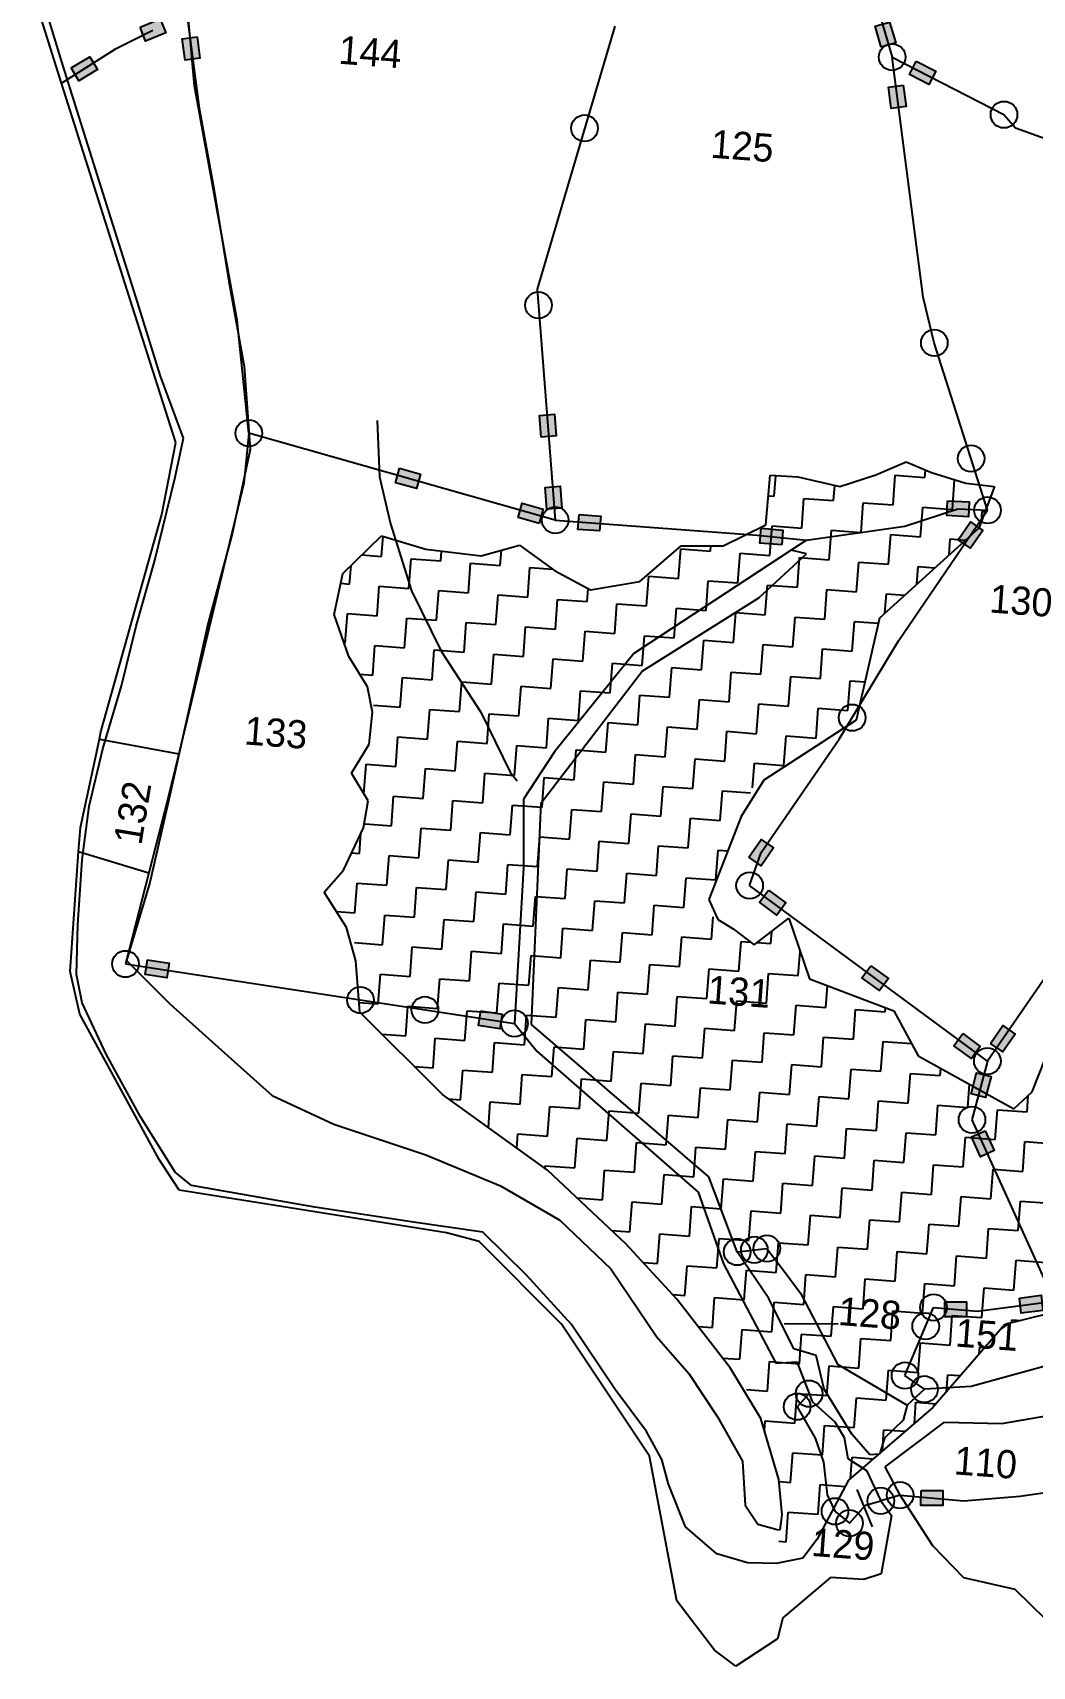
# Model space of a CAD drawing. Header units: metres. Extents: x 317417 to 320594, y 1863773 to 1867597.
# Drawn here: x 317417 to 318054, y 1866009 to 1867051 of the extents above; entities that cross this region are included whole.
import ezdxf

# ---------------------------------------------------------------- set-up
doc = ezdxf.new("R2010")
doc.units = ezdxf.units.M
doc.header["$MEASUREMENT"] = 0
for name, color, linetype in [('LINE_WATER', 4, 'Continuous'), ('POLY_HATCH', 12, 'Continuous'), ('POLY_PARCEL', 6, 'Continuous'), ('POLY_WATER', 4, 'Continuous'), ('TEXT_PARCEL', 7, 'Continuous'), ('V_BOUND_LINE', 7, 'Continuous')]:
    doc.layers.add(name, color=color, linetype=linetype)
doc.styles.get("Standard").update_dxf_attribs({"font": 'arial.ttf'})
doc.styles.add('TEXT_MAP', font='')
doc.styles.get('TEXT_MAP').set_extended_font_data('Kruti Dev 050')
doc.dimstyles.get("Standard").update_dxf_attribs({"dimtxt": 0.18, "dimasz": 0.18, "dimexe": 0.18, "dimexo": 0.0625, "dimgap": 0.09, "dimtad": 0, "dimtih": 1, "dimtoh": 1, "dimdec": 4, "dimzin": 0, "dimdsep": 46, "dimtxsty": 'Standard', "dimcen": 0.09, "dimadec": 0, "dimazin": 0, "dimtfac": 1, "dimtdec": 4, "dimtofl": 0, "dimtmove": 0, "dimatfit": 3, "dimfxl": 1, "dimtolj": 1, "dimtzin": 0, "dimarcsym": 0})

msp = doc.modelspace()

# ---------------------------------------------------------------- hatches: boundary and pattern name
for points in [[(317501.8, 1867050.7), (317498.2, 1867059.6), (317485.3, 1867054.3), (317488.9, 1867045.5)], [(317963, 1867057.6), (317953.8, 1867054.9), (317957.7, 1867041.6), (317966.9, 1867044.3)], [(317514, 1867033.3), (317523.5, 1867034.5), (317521.7, 1867048.3), (317512.2, 1867047)], [(317458.2, 1867027.3), (317453.3, 1867035.5), (317441.4, 1867028.4), (317446.3, 1867020.2)], [(317988, 1867017.9), (317992.4, 1867026.4), (317980, 1867032.7), (317975.6, 1867024.2)], [(317964, 1867002.5), (317973.5, 1867003.7), (317971.7, 1867017.4), (317962.2, 1867016.2)], [(317749.4, 1866807.6), (317739.9, 1866806.9), (317740.9, 1866793.1), (317750.5, 1866793.8)], [(317661.4, 1866760.2), (317664, 1866769.4), (317650.7, 1866773.2), (317648.1, 1866764)], [(317753, 1866761.7), (317743.5, 1866760.9), (317744.5, 1866747.1), (317754.1, 1866747.8)], [(317728.9, 1866751), (317726.3, 1866741.8), (317739.6, 1866738), (317742.2, 1866747.2)], [(318013.2, 1866742.3), (318013.7, 1866751.8), (317999.9, 1866752.5), (317999.4, 1866743)], [(317778.2, 1866733.2), (317778.9, 1866742.7), (317765.1, 1866743.8), (317764.4, 1866734.2)], [(317881.2, 1866734.9), (317880.4, 1866725.4), (317894.3, 1866724.3), (317895, 1866733.8)], [(318022.5, 1866733.6), (318014.5, 1866739), (318006.7, 1866727.6), (318014.6, 1866722.2)], [(317889, 1866531.2), (317881.1, 1866536.6), (317873.2, 1866525.2), (317881.1, 1866519.8)], [(317891.2, 1866488.4), (317896.9, 1866496.1), (317885.8, 1866504.3), (317880.1, 1866496.6)], [(317502.3, 1866448.3), (317503.8, 1866457.8), (317490.1, 1866459.9), (317488.6, 1866450.4)], [(317956.5, 1866440.2), (317962.2, 1866447.9), (317951, 1866456.1), (317945.3, 1866448.4)], [(317714.7, 1866415.8), (317716.2, 1866425.2), (317702.4, 1866427.3), (317701, 1866417.9)], [(318015.1, 1866396.9), (318020.8, 1866404.6), (318009.6, 1866412.8), (318003.9, 1866405.1)], [(318043, 1866412.5), (318035.1, 1866417.9), (318027.2, 1866406.5), (318035.1, 1866401.1)], [(318027.7, 1866385.4), (318018.4, 1866387.9), (318014.9, 1866374.4), (318024.2, 1866372)], [(318020.9, 1866334.3), (318029.7, 1866338.3), (318024, 1866350.9), (318015.2, 1866347)], [(318060.7, 1866236.4), (318059.5, 1866246), (318045.7, 1866244.2), (318046.9, 1866234.7)], [(318012.1, 1866232.3), (318012.1, 1866241.9), (317998.2, 1866241.9), (317998.2, 1866232.3)], [(317996.9, 1866111.9), (317997, 1866121.5), (317983.1, 1866121.6), (317983, 1866112)]]:
    msp.add_hatch(color=256).paths.add_polyline_path(points)

# ---------------------------------------------------------------- linework, layer by layer
for points in [[(317485.3, 1867054.3), (317498.2, 1867059.6), (317501.8, 1867050.7), (317488.9, 1867045.5)], [(317957.7, 1867041.6), (317953.8, 1867054.9), (317963, 1867057.6), (317966.9, 1867044.3)], [(317521.7, 1867048.3), (317523.5, 1867034.5), (317514, 1867033.3), (317512.2, 1867047)], [(317441.4, 1867028.4), (317453.3, 1867035.5), (317458.2, 1867027.3), (317446.3, 1867020.2)], [(317980, 1867032.7), (317992.4, 1867026.4), (317988, 1867017.9), (317975.6, 1867024.2)], [(317971.7, 1867017.4), (317973.5, 1867003.7), (317964, 1867002.5), (317962.2, 1867016.2)], [(317740.9, 1866793.1), (317739.9, 1866806.9), (317749.4, 1866807.6), (317750.5, 1866793.8)], [(317650.7, 1866773.2), (317664, 1866769.4), (317661.4, 1866760.2), (317648.1, 1866764)], [(317744.5, 1866747.1), (317743.5, 1866760.9), (317753, 1866761.7), (317754.1, 1866747.8)], [(317739.6, 1866738), (317726.3, 1866741.8), (317728.9, 1866751), (317742.2, 1866747.2)], [(317999.9, 1866752.5), (318013.7, 1866751.8), (318013.2, 1866742.3), (317999.4, 1866743)], [(317765.1, 1866743.8), (317778.9, 1866742.7), (317778.2, 1866733.2), (317764.4, 1866734.2)], [(317894.3, 1866724.3), (317880.4, 1866725.4), (317881.2, 1866734.9), (317895, 1866733.8)], [(318006.7, 1866727.6), (318014.5, 1866739), (318022.5, 1866733.6), (318014.6, 1866722.2)], [(317873.2, 1866525.2), (317881.1, 1866536.6), (317889, 1866531.2), (317881.1, 1866519.8)], [(317885.8, 1866504.3), (317896.9, 1866496.1), (317891.2, 1866488.4), (317880.1, 1866496.6)], [(317490.1, 1866459.9), (317503.8, 1866457.8), (317502.3, 1866448.3), (317488.6, 1866450.4)], [(317951, 1866456.1), (317962.2, 1866447.9), (317956.5, 1866440.2), (317945.3, 1866448.4)], [(317702.4, 1866427.3), (317716.2, 1866425.2), (317714.7, 1866415.8), (317701, 1866417.9)], [(318009.6, 1866412.8), (318020.8, 1866404.6), (318015.1, 1866396.9), (318003.9, 1866405.1)], [(318027.2, 1866406.5), (318035.1, 1866417.9), (318043, 1866412.5), (318035.1, 1866401.1)], [(318014.9, 1866374.4), (318018.4, 1866387.9), (318027.7, 1866385.4), (318024.2, 1866372)], [(318024, 1866350.9), (318029.7, 1866338.3), (318020.9, 1866334.3), (318015.2, 1866347)], [(318045.7, 1866244.2), (318059.5, 1866246), (318060.7, 1866236.4), (318046.9, 1866234.7)], [(317998.2, 1866241.9), (318012.1, 1866241.9), (318012.1, 1866232.3), (317998.2, 1866232.3)], [(317983.1, 1866121.6), (317997, 1866121.5), (317996.9, 1866111.9), (317983, 1866112)]]:
    msp.add_lwpolyline(points, close=True)
for centre in [(317964.6, 1867035.3), (318035.9, 1866998.6), (317768.6, 1866989.9), (317739.2, 1866877.1), (317991.5, 1866853.1), (317554.7, 1866795.5), (318014.9, 1866779.4), (317749.9, 1866740.1), (318025.4, 1866746.4), (317939.2, 1866614.2), (317873.8, 1866507.2), (317476, 1866457.2), (317625.8, 1866434.2), (317666.9, 1866427.9), (317723.9, 1866419.2), (318025.3, 1866395.3), (318015.5, 1866357.9), (317865.9, 1866273.6), (317876.8, 1866274.9), (317884.8, 1866275.8), (317991, 1866238.3), (317986, 1866226.3), (317972.8, 1866194.8), (317985.2, 1866186.1), (317904.1, 1866175), (317911.7, 1866183.3), (317957.4, 1866115), (317969.7, 1866118.6), (317928.2, 1866108.3), (317937.4, 1866100.7)]:
    msp.add_circle(centre, 8.48)
at = {"layer": 'LINE_WATER'}
for p, q in [((317636.4, 1866803.6), (317637.9, 1866767.8)), ((317637.9, 1866767.8), (317645, 1866737.8)), ((317645, 1866737.8), (317658.4, 1866695.1)), ((317658.4, 1866695.1), (317677.2, 1866656.6)), ((317677.2, 1866656.6), (317702.5, 1866617.8)), ((317702.5, 1866617.8), (317721.2, 1866579.5)), ((317721.2, 1866579.5), (317725.6, 1866574))]:
    msp.add_line(p, q, dxfattribs=at)
at = {"layer": 'POLY_HATCH'}
for p, q in [((317435.2, 1867032.8), (317422.5, 1867074.7)), ((317514.9, 1867064.4), (317522.9, 1867002.8)), ((317451, 1866982.7), (317435.2, 1867032.8)), ((317522.9, 1867002.8), (317532.6, 1866950.2)), ((317466.8, 1866932.9), (317451, 1866982.7)), ((317532.6, 1866950.2), (317542, 1866892.2)), ((317482.6, 1866882.4), (317466.8, 1866932.9)), ((317542, 1866892.2), (317551.6, 1866838.1)), ((317498.3, 1866831.9), (317482.6, 1866882.4)), ((317513.1, 1866792.4), (317498.3, 1866831.9)), ((317551.6, 1866838.1), (317555.5, 1866785.2)), ((317507.8, 1866767.5), (317513.1, 1866792.4)), ((317555.5, 1866785.2), (317544.1, 1866731.3)), ((317954.2, 1866769.1), (317973.6, 1866777.3)), ((317973.6, 1866777.3), (317989.7, 1866770.5)), ((317494.5, 1866713.7), (317507.8, 1866767.5)), ((317884.1, 1866737.2), (317886.9, 1866768.8)), ((317886.9, 1866768.8), (317904.5, 1866767.7)), ((317904.5, 1866767.7), (317931.2, 1866761.5)), ((317931.2, 1866761.5), (317954.2, 1866769.1)), ((317989.7, 1866770.5), (318011.6, 1866763.6)), ((318011.6, 1866763.6), (318029.8, 1866761.5)), ((318029.8, 1866761.5), (318019.8, 1866735.1)), ((317857, 1866723.7), (317884.1, 1866737.2)), ((318019.8, 1866735.1), (317956.5, 1866677.6)), ((317544.1, 1866731.3), (317528.8, 1866674.7)), ((317614.6, 1866706.2), (317639.1, 1866730.1)), ((317639.1, 1866730.1), (317667.5, 1866721.6)), ((317702.7, 1866717.3), (317727.1, 1866724.1)), ((317727.1, 1866724.1), (317749.4, 1866708.1)), ((317482.8, 1866672.5), (317494.5, 1866713.7)), ((317667.5, 1866721.6), (317702.7, 1866717.3)), ((317803.9, 1866701.1), (317830.2, 1866723.7)), ((317830.2, 1866723.7), (317857, 1866723.7)), ((317609.1, 1866679.9), (317614.6, 1866706.2)), ((317749.4, 1866708.1), (317772.3, 1866695.6)), ((317772.3, 1866695.6), (317803.9, 1866701.1)), ((317473.6, 1866634.4), (317482.8, 1866672.5)), ((317528.8, 1866674.7), (317516.4, 1866619.1)), ((317618.3, 1866653.2), (317609.1, 1866679.9)), ((317956.5, 1866677.6), (317941.7, 1866612.7)), ((317630.2, 1866633.9), (317618.3, 1866653.2)), ((317461.7, 1866594.4), (317473.6, 1866634.4)), ((317633.5, 1866617.8), (317630.2, 1866633.9)), ((317516.4, 1866619.1), (317504.2, 1866564.8)), ((317631.4, 1866597.4), (317633.5, 1866617.8)), ((317941.7, 1866612.7), (317882.8, 1866574.4)), ((317453, 1866557.7), (317461.7, 1866594.4)), ((317620, 1866578.8), (317631.4, 1866597.4)), ((317630.6, 1866561.1), (317620, 1866578.8)), ((317882.8, 1866574.4), (317868.5, 1866551.2)), ((317448.4, 1866523.6), (317453, 1866557.7)), ((317504.2, 1866564.8), (317491.5, 1866509.1)), ((317627.7, 1866544), (317630.6, 1866561.1)), ((317868.5, 1866551.2), (317847.9, 1866498.4)), ((317614.9, 1866517.1), (317627.7, 1866544)), ((317445.6, 1866482.2), (317448.4, 1866523.6)), ((317602.7, 1866502.9), (317614.9, 1866517.1)), ((317491.5, 1866509.1), (317476.7, 1866459.5)), ((317616.9, 1866480.5), (317602.7, 1866502.9)), ((317847.9, 1866498.4), (317853.6, 1866485.5)), ((317853.6, 1866485.5), (317863.2, 1866479.7)), ((317876.7, 1866469.5), (317898.8, 1866486.3)), ((317898.8, 1866486.3), (317911.9, 1866447.7)), ((317444.8, 1866450.4), (317445.6, 1866482.2)), ((317622.8, 1866459.2), (317616.9, 1866480.5)), ((317863.2, 1866479.7), (317876.7, 1866469.5)), ((317476.7, 1866459.5), (317504.3, 1866431.7)), ((317625.3, 1866426.4), (317622.8, 1866459.2)), ((317448.4, 1866432.4), (317444.8, 1866450.4)), ((317911.9, 1866447.7), (317965.6, 1866427.4)), ((317463.7, 1866399.8), (317448.4, 1866432.4)), ((317504.3, 1866431.7), (317537.3, 1866402.2)), ((317678.1, 1866373.9), (317625.3, 1866426.4)), ((317965.6, 1866427.4), (317981.1, 1866398.6)), ((317537.3, 1866402.2), (317569.6, 1866373.4)), ((317485.7, 1866359.8), (317463.7, 1866399.8)), ((317981.1, 1866398.6), (318042.1, 1866364.8)), ((318053.8, 1866375.7), (318062, 1866396)), ((317569.6, 1866373.4), (317608.9, 1866355)), ((317745, 1866325.8), (317678.1, 1866373.9)), ((318042.1, 1866364.8), (318053.8, 1866375.7)), ((317507.7, 1866324.5), (317485.7, 1866359.8)), ((317608.9, 1866355), (317667.4, 1866335.5)), ((317667.4, 1866335.5), (317715, 1866315.8)), ((317518.1, 1866315.9), (317507.7, 1866324.5)), ((317795, 1866278.9), (317745, 1866325.8)), ((317596.8, 1866302.2), (317518.1, 1866315.9)), ((317715, 1866315.8), (317752.9, 1866293.9)), ((317661.1, 1866292.5), (317596.8, 1866302.2)), ((317703.8, 1866286.2), (317661.1, 1866292.5)), ((317752.9, 1866293.9), (317785.4, 1866262.9)), ((317731.5, 1866258.9), (317703.8, 1866286.2)), ((317827.5, 1866243.5), (317795, 1866278.9)), ((317760.3, 1866227.4), (317731.5, 1866258.9)), ((317785.4, 1866262.9), (317814.5, 1866219.8)), ((317861.3, 1866199.7), (317827.5, 1866243.5)), ((318089.8, 1866240.6), (318036.4, 1866227.3)), ((317788.1, 1866185.9), (317760.3, 1866227.4)), ((318036.4, 1866227.3), (317990.5, 1866174.4)), ((317814.5, 1866219.8), (317835.1, 1866196.2)), ((317835.1, 1866196.2), (317853.3, 1866168.5)), ((317880.9, 1866167.5), (317861.3, 1866199.7)), ((317808.1, 1866159.1), (317788.1, 1866185.9)), ((317990.5, 1866174.4), (317936.8, 1866128.2)), ((317853.3, 1866168.5), (317869.2, 1866140.2)), ((317892.4, 1866128.6), (317880.9, 1866167.5)), ((317817.9, 1866141.4), (317808.1, 1866159.1)), ((317822, 1866125.6), (317817.9, 1866141.4)), ((317869.2, 1866140.2), (317871, 1866112.2)), ((317833, 1866098.4), (317822, 1866125.6)), ((317894.6, 1866106.1), (317892.4, 1866128.6)), ((317936.8, 1866128.2), (317916.8, 1866090.6)), ((317871, 1866112.2), (317879, 1866100.1)), ((317879, 1866100.1), (317891.3, 1866096.8)), ((317893.3, 1866096.5), (317894.6, 1866106.1)), ((317853, 1866081.1), (317833, 1866098.4)), ((317891.3, 1866096.8), (317893.3, 1866096.5)), ((317916.8, 1866090.6), (317907.8, 1866078.5)), ((317872.4, 1866075.5), (317853, 1866081.1)), ((317907.8, 1866078.5), (317890.8, 1866075)), ((317890.8, 1866075), (317872.4, 1866075.5))]:
    msp.add_line(p, q, dxfattribs=at)
at = {"layer": 'POLY_HATCH', "linetype": 'Continuous'}
for p, q in [((317889.5, 1866755.5), (317890.4, 1866768.6)), ((317965.2, 1866749.8), (317966.6, 1866768.8)), ((317966.6, 1866768.8), (317985.5, 1866767.4)), ((317985.5, 1866767.4), (317985.8, 1866771.7)), ((318003, 1866747), (318004.4, 1866765.8)), ((317885.8, 1866755.7), (317889.5, 1866755.5)), ((317927.3, 1866752.6), (317928, 1866762.3)), ((317907, 1866735.1), (317908.4, 1866754)), ((317908.4, 1866754), (317927.3, 1866752.6)), ((317944.8, 1866732.3), (317946.2, 1866751.2)), ((317946.2, 1866751.2), (317965.2, 1866749.8)), ((317982.7, 1866729.5), (317984.1, 1866748.4)), ((317984.1, 1866748.4), (318003, 1866747)), ((318021.5, 1866739.6), (318021.9, 1866745.6)), ((318021.9, 1866745.6), (318023.7, 1866745.5)), ((317886.7, 1866717.6), (317888.1, 1866736.5)), ((317888.1, 1866736.5), (317907, 1866735.1)), ((317639.2, 1866717), (317640.2, 1866729.8)), ((317924.5, 1866714.8), (317925.9, 1866733.7)), ((317925.9, 1866733.7), (317944.8, 1866732.3)), ((317962.4, 1866712), (317963.8, 1866730.9)), ((317963.8, 1866730.9), (317982.7, 1866729.5)), ((318000.9, 1866717.9), (318001.6, 1866728.1)), ((318001.6, 1866728.1), (318011.3, 1866727.4)), ((317626.6, 1866717.9), (317639.2, 1866717)), ((317656.7, 1866696.6), (317658.1, 1866715.5)), ((317658.1, 1866715.5), (317677.1, 1866714.1)), ((317677.1, 1866714.1), (317677.5, 1866720.4)), ((317714.9, 1866711.3), (317715.6, 1866720.9)), ((317828.5, 1866702.9), (317829.9, 1866721.8)), ((317829.9, 1866721.8), (317848.8, 1866720.4)), ((317848.8, 1866720.4), (317849, 1866723.7)), ((317866.3, 1866700.1), (317867.7, 1866719)), ((317867.7, 1866719), (317886.7, 1866717.6)), ((317904.2, 1866697.3), (317905.6, 1866716.2)), ((317905.6, 1866716.2), (317924.5, 1866714.8)), ((317618.9, 1866699.4), (317619.8, 1866711.3)), ((317694.6, 1866693.8), (317696, 1866712.7)), ((317696, 1866712.7), (317714.9, 1866711.3)), ((317732.4, 1866691), (317733.8, 1866709.9)), ((317733.8, 1866709.9), (317748.3, 1866708.9)), ((317808.1, 1866685.4), (317809.5, 1866704.3)), ((317809.5, 1866704.3), (317828.5, 1866702.9)), ((317942, 1866694.5), (317943.4, 1866713.4)), ((317943.4, 1866713.4), (317962.4, 1866712)), ((317980.4, 1866699.3), (317981.3, 1866710.6)), ((317981.3, 1866710.6), (317991.9, 1866709.8)), ((317613.3, 1866699.9), (317618.9, 1866699.4)), ((317636.4, 1866679.1), (317637.8, 1866698)), ((317637.8, 1866698), (317656.7, 1866696.6)), ((317674.3, 1866676.3), (317675.7, 1866695.2)), ((317675.7, 1866695.2), (317694.6, 1866693.8)), ((317770.3, 1866688.2), (317770.9, 1866696.4)), ((317846, 1866682.6), (317847.4, 1866701.5)), ((317847.4, 1866701.5), (317866.3, 1866700.1)), ((317883.8, 1866679.8), (317885.2, 1866698.7)), ((317885.2, 1866698.7), (317904.2, 1866697.3)), ((317921.7, 1866676.9), (317923.1, 1866695.9)), ((317923.1, 1866695.9), (317942, 1866694.5)), ((317960, 1866680.8), (317961, 1866693.1)), ((317961, 1866693.1), (317972.6, 1866692.2)), ((317712.1, 1866673.5), (317713.5, 1866692.4)), ((317713.5, 1866692.4), (317732.4, 1866691)), ((317750, 1866670.7), (317751.4, 1866689.6)), ((317751.4, 1866689.6), (317770.3, 1866688.2)), ((317787.8, 1866667.9), (317789.2, 1866686.8)), ((317789.2, 1866686.8), (317808.1, 1866685.4)), ((317825.7, 1866665), (317827.1, 1866684)), ((317827.1, 1866684), (317846, 1866682.6)), ((317616.1, 1866661.6), (317617.5, 1866680.5)), ((317617.5, 1866680.5), (317636.4, 1866679.1)), ((317653.9, 1866658.8), (317655.3, 1866677.7)), ((317655.3, 1866677.7), (317674.3, 1866676.3)), ((317691.8, 1866656), (317693.2, 1866674.9)), ((317693.2, 1866674.9), (317712.1, 1866673.5)), ((317729.6, 1866653.1), (317731, 1866672.1)), ((317731, 1866672.1), (317750, 1866670.7)), ((317863.5, 1866662.2), (317864.9, 1866681.2)), ((317864.9, 1866681.2), (317883.8, 1866679.8)), ((317901.4, 1866659.4), (317902.8, 1866678.3)), ((317902.8, 1866678.3), (317921.7, 1866676.9)), ((317939.2, 1866656.6), (317940.6, 1866675.5)), ((317940.6, 1866675.5), (317955.8, 1866674.4)), ((317615.4, 1866661.6), (317616.1, 1866661.6)), ((317767.5, 1866650.3), (317768.9, 1866669.3)), ((317768.9, 1866669.3), (317787.8, 1866667.9)), ((317805.3, 1866647.5), (317806.7, 1866666.4)), ((317806.7, 1866666.4), (317825.7, 1866665)), ((317843.2, 1866644.7), (317844.6, 1866663.6)), ((317844.6, 1866663.6), (317863.5, 1866662.2)), ((317633.6, 1866641.2), (317635, 1866660.2)), ((317635, 1866660.2), (317653.9, 1866658.8)), ((317671.4, 1866638.4), (317672.8, 1866657.4)), ((317672.8, 1866657.4), (317691.8, 1866656)), ((317709.3, 1866635.6), (317710.7, 1866654.6)), ((317710.7, 1866654.6), (317729.6, 1866653.1)), ((317747.1, 1866632.8), (317748.6, 1866651.7)), ((317748.6, 1866651.7), (317767.5, 1866650.3)), ((317881, 1866641.9), (317882.4, 1866660.8)), ((317882.4, 1866660.8), (317901.4, 1866659.4)), ((317918.9, 1866639.1), (317920.3, 1866658)), ((317920.3, 1866658), (317939.2, 1866656.6)), ((317625.2, 1866641.9), (317633.6, 1866641.2)), ((317785, 1866630), (317786.4, 1866648.9)), ((317786.4, 1866648.9), (317805.3, 1866647.5)), ((317822.8, 1866627.2), (317824.3, 1866646.1)), ((317824.3, 1866646.1), (317843.2, 1866644.7)), ((317860.7, 1866624.4), (317862.1, 1866643.3)), ((317862.1, 1866643.3), (317881, 1866641.9)), ((317651.1, 1866620.9), (317652.5, 1866639.8)), ((317652.5, 1866639.8), (317671.4, 1866638.4)), ((317689, 1866618.1), (317690.4, 1866637)), ((317690.4, 1866637), (317709.3, 1866635.6)), ((317726.8, 1866615.3), (317728.2, 1866634.2)), ((317728.2, 1866634.2), (317747.1, 1866632.8)), ((317764.7, 1866612.5), (317766.1, 1866631.4)), ((317766.1, 1866631.4), (317785, 1866630)), ((317898.5, 1866621.6), (317900, 1866640.5)), ((317900, 1866640.5), (317918.9, 1866639.1)), ((317936.4, 1866618.8), (317937.8, 1866637.7)), ((317937.8, 1866637.7), (317947.2, 1866637)), ((317634, 1866622.2), (317651.1, 1866620.9)), ((317802.5, 1866609.7), (317803.9, 1866628.6)), ((317803.9, 1866628.6), (317822.8, 1866627.2)), ((317840.4, 1866606.9), (317841.8, 1866625.8)), ((317841.8, 1866625.8), (317860.7, 1866624.4)), ((317878.2, 1866604), (317879.6, 1866623)), ((317879.6, 1866623), (317898.5, 1866621.6)), ((317916.1, 1866601.2), (317917.5, 1866620.2)), ((317917.5, 1866620.2), (317936.4, 1866618.8)), ((317668.6, 1866600.6), (317670, 1866619.5)), ((317670, 1866619.5), (317689, 1866618.1)), ((317706.5, 1866597.8), (317707.9, 1866616.7)), ((317707.9, 1866616.7), (317726.8, 1866615.3)), ((317744.3, 1866595), (317745.7, 1866613.9)), ((317745.7, 1866613.9), (317764.7, 1866612.5)), ((317782.2, 1866592.2), (317783.6, 1866611.1)), ((317783.6, 1866611.1), (317802.5, 1866609.7)), ((317648.3, 1866583.1), (317649.7, 1866602)), ((317649.7, 1866602), (317668.6, 1866600.6)), ((317686.1, 1866580.3), (317687.6, 1866599.2)), ((317687.6, 1866599.2), (317706.5, 1866597.8)), ((317820, 1866589.3), (317821.4, 1866608.3)), ((317821.4, 1866608.3), (317840.4, 1866606.9)), ((317857.9, 1866586.5), (317859.3, 1866605.5)), ((317859.3, 1866605.5), (317878.2, 1866604)), ((317895.7, 1866583.7), (317897.1, 1866602.6)), ((317897.1, 1866602.6), (317916.1, 1866601.2)), ((317724, 1866577.4), (317725.4, 1866596.4)), ((317725.4, 1866596.4), (317744.3, 1866595)), ((317761.9, 1866574.6), (317763.3, 1866593.6)), ((317763.3, 1866593.6), (317782.2, 1866592.2)), ((317799.7, 1866571.8), (317801.1, 1866590.7)), ((317801.1, 1866590.7), (317820, 1866589.3)), ((317628, 1866565.5), (317629.4, 1866584.5)), ((317629.4, 1866584.5), (317648.3, 1866583.1)), ((317665.8, 1866562.7), (317667.2, 1866581.7)), ((317667.2, 1866581.7), (317686.1, 1866580.3)), ((317703.7, 1866559.9), (317705.1, 1866578.8)), ((317705.1, 1866578.8), (317724, 1866577.4)), ((317837.6, 1866569), (317839, 1866587.9)), ((317839, 1866587.9), (317857.9, 1866586.5)), ((317875.6, 1866569.4), (317876.8, 1866585.1)), ((317876.8, 1866585.1), (317895.7, 1866583.7)), ((317741.5, 1866557.1), (317742.9, 1866576)), ((317742.9, 1866576), (317761.9, 1866574.6)), ((317779.4, 1866554.3), (317780.8, 1866573.2)), ((317780.8, 1866573.2), (317799.7, 1866571.8)), ((317817.2, 1866551.5), (317818.6, 1866570.4)), ((317818.6, 1866570.4), (317837.6, 1866569)), ((317627.9, 1866565.6), (317628, 1866565.5)), ((317645.5, 1866545.2), (317646.9, 1866564.1)), ((317646.9, 1866564.1), (317665.8, 1866562.7)), ((317683.3, 1866542.4), (317684.7, 1866561.3)), ((317684.7, 1866561.3), (317703.7, 1866559.9)), ((317721.2, 1866539.6), (317722.6, 1866558.5)), ((317722.6, 1866558.5), (317741.5, 1866557.1)), ((317855.1, 1866548.7), (317856.5, 1866567.6)), ((317856.5, 1866567.6), (317874.4, 1866566.3)), ((317759, 1866536.8), (317760.4, 1866555.7)), ((317760.4, 1866555.7), (317779.4, 1866554.3)), ((317796.9, 1866534), (317798.3, 1866552.9)), ((317798.3, 1866552.9), (317817.2, 1866551.5)), ((317834.7, 1866531.2), (317836.1, 1866550.1)), ((317836.1, 1866550.1), (317855.1, 1866548.7)), ((317625.2, 1866527.7), (317626.1, 1866540.7)), ((317628.8, 1866546.5), (317645.5, 1866545.2)), ((317663, 1866524.9), (317664.4, 1866543.8)), ((317664.4, 1866543.8), (317683.3, 1866542.4)), ((317700.9, 1866522.1), (317702.3, 1866541)), ((317702.3, 1866541), (317721.2, 1866539.6)), ((317738.7, 1866519.3), (317740.1, 1866538.2)), ((317740.1, 1866538.2), (317759, 1866536.8)), ((317620.1, 1866528.1), (317625.2, 1866527.7)), ((317642.7, 1866507.4), (317644.1, 1866526.3)), ((317644.1, 1866526.3), (317663, 1866524.9)), ((317776.6, 1866516.4), (317778, 1866535.4)), ((317778, 1866535.4), (317796.9, 1866534)), ((317814.4, 1866513.6), (317815.8, 1866532.6)), ((317815.8, 1866532.6), (317834.7, 1866531.2)), ((317852.3, 1866510.8), (317853.7, 1866529.8)), ((317853.7, 1866529.8), (317859.9, 1866529.3)), ((317680.5, 1866504.6), (317681.9, 1866523.5)), ((317681.9, 1866523.5), (317700.9, 1866522.1)), ((317718.4, 1866501.7), (317719.8, 1866520.7)), ((317719.8, 1866520.7), (317738.7, 1866519.3)), ((317756.2, 1866498.9), (317757.6, 1866517.9)), ((317757.6, 1866517.9), (317776.6, 1866516.4)), ((317622.3, 1866489.8), (317623.7, 1866508.8)), ((317623.7, 1866508.8), (317642.7, 1866507.4)), ((317660.2, 1866487), (317661.6, 1866506)), ((317661.6, 1866506), (317680.5, 1866504.6)), ((317794.1, 1866496.1), (317795.5, 1866515)), ((317795.5, 1866515), (317814.4, 1866513.6)), ((317831.9, 1866493.3), (317833.3, 1866512.2)), ((317833.3, 1866512.2), (317852.3, 1866510.8)), ((317698, 1866484.2), (317699.5, 1866503.1)), ((317699.5, 1866503.1), (317718.4, 1866501.7)), ((317735.9, 1866481.4), (317737.3, 1866500.3)), ((317737.3, 1866500.3), (317756.2, 1866498.9)), ((317773.7, 1866478.6), (317775.2, 1866497.5)), ((317775.2, 1866497.5), (317794.1, 1866496.1)), ((317610.5, 1866490.7), (317622.3, 1866489.8)), ((317639.9, 1866469.5), (317641.3, 1866488.4)), ((317641.3, 1866488.4), (317660.2, 1866487)), ((317677.7, 1866466.7), (317679.1, 1866485.6)), ((317679.1, 1866485.6), (317698, 1866484.2)), ((317811.6, 1866475.8), (317813, 1866494.7)), ((317813, 1866494.7), (317831.9, 1866493.3)), ((317849.5, 1866473), (317850.5, 1866487.3)), ((317715.6, 1866463.9), (317717, 1866482.8)), ((317717, 1866482.8), (317735.9, 1866481.4)), ((317753.4, 1866461.1), (317754.8, 1866480)), ((317754.8, 1866480), (317773.7, 1866478.6)), ((317791.3, 1866458.3), (317792.7, 1866477.2)), ((317792.7, 1866477.2), (317811.6, 1866475.8)), ((317829.1, 1866455.5), (317830.5, 1866474.4)), ((317830.5, 1866474.4), (317849.5, 1866473)), ((317887.3, 1866470.2), (317887.9, 1866478)), ((317621.9, 1866470.8), (317639.9, 1866469.5)), ((317657.4, 1866449.2), (317658.8, 1866468.1)), ((317658.8, 1866468.1), (317677.7, 1866466.7)), ((317695.2, 1866446.4), (317696.6, 1866465.3)), ((317696.6, 1866465.3), (317715.6, 1866463.9)), ((317867, 1866452.6), (317868.4, 1866471.6)), ((317868.4, 1866471.6), (317874.6, 1866471.1)), ((317878.4, 1866470.8), (317887.3, 1866470.2)), ((317904.8, 1866449.8), (317906, 1866465.1)), ((317733.1, 1866443.6), (317734.5, 1866462.5)), ((317734.5, 1866462.5), (317753.4, 1866461.1)), ((317770.9, 1866440.7), (317772.3, 1866459.7)), ((317772.3, 1866459.7), (317791.3, 1866458.3)), ((317808.8, 1866437.9), (317810.2, 1866456.9)), ((317810.2, 1866456.9), (317829.1, 1866455.5)), ((317846.6, 1866435.1), (317848, 1866454)), ((317848, 1866454), (317867, 1866452.6)), ((317637.1, 1866431.7), (317638.5, 1866450.6)), ((317638.5, 1866450.6), (317657.4, 1866449.2)), ((317674.9, 1866428.8), (317676.3, 1866447.8)), ((317676.3, 1866447.8), (317695.2, 1866446.4)), ((317712.8, 1866426), (317714.2, 1866445)), ((317714.2, 1866445), (317733.1, 1866443.6)), ((317884.5, 1866432.3), (317885.9, 1866451.2)), ((317885.9, 1866451.2), (317904.8, 1866449.8)), ((317922.3, 1866429.5), (317923.4, 1866443.3)), ((317624.8, 1866432.6), (317637.1, 1866431.7)), ((317750.6, 1866423.2), (317752, 1866442.2)), ((317752, 1866442.2), (317770.9, 1866440.7)), ((317788.5, 1866420.4), (317789.9, 1866439.3)), ((317789.9, 1866439.3), (317808.8, 1866437.9)), ((317826.3, 1866417.6), (317827.7, 1866436.5)), ((317827.7, 1866436.5), (317846.6, 1866435.1)), ((317864.2, 1866414.8), (317865.6, 1866433.7)), ((317865.6, 1866433.7), (317884.5, 1866432.3)), ((317654.6, 1866411.3), (317656, 1866430.3)), ((317656, 1866430.3), (317674.9, 1866428.8)), ((317692.4, 1866408.5), (317693.8, 1866427.4)), ((317693.8, 1866427.4), (317712.8, 1866426)), ((317730.3, 1866405.7), (317731.7, 1866424.6)), ((317731.7, 1866424.6), (317750.6, 1866423.2)), ((317902, 1866412), (317903.4, 1866430.9)), ((317903.4, 1866430.9), (317922.3, 1866429.5)), ((317939.9, 1866409.2), (317941.3, 1866428.1)), ((317941.3, 1866428.1), (317960.2, 1866426.7)), ((317960.2, 1866426.7), (317960.4, 1866429.4)), ((317639.3, 1866412.5), (317654.6, 1866411.3)), ((317768.1, 1866402.9), (317769.5, 1866421.8)), ((317769.5, 1866421.8), (317788.5, 1866420.4)), ((317806, 1866400.1), (317807.4, 1866419)), ((317807.4, 1866419), (317826.3, 1866417.6)), ((317843.8, 1866397.3), (317845.2, 1866416.2)), ((317845.2, 1866416.2), (317864.2, 1866414.8)), ((317881.7, 1866394.5), (317883.1, 1866413.4)), ((317883.1, 1866413.4), (317902, 1866412)), ((317672.1, 1866391), (317673.5, 1866409.9)), ((317673.5, 1866409.9), (317692.4, 1866408.5)), ((317709.9, 1866388.2), (317711.3, 1866407.1)), ((317711.3, 1866407.1), (317730.3, 1866405.7)), ((317747.8, 1866385.4), (317749.2, 1866404.3)), ((317749.2, 1866404.3), (317768.1, 1866402.9)), ((317785.6, 1866382.6), (317787.1, 1866401.5)), ((317787.1, 1866401.5), (317806, 1866400.1)), ((317919.5, 1866391.6), (317920.9, 1866410.6)), ((317920.9, 1866410.6), (317939.9, 1866409.2)), ((317957.4, 1866388.8), (317958.8, 1866407.8)), ((317958.8, 1866407.8), (317976.9, 1866406.4)), ((317660, 1866391.9), (317672.1, 1866391)), ((317823.5, 1866379.8), (317824.9, 1866398.7)), ((317824.9, 1866398.7), (317843.8, 1866397.3)), ((317861.3, 1866376.9), (317862.8, 1866395.9)), ((317862.8, 1866395.9), (317881.7, 1866394.5)), ((317899.2, 1866374.1), (317900.6, 1866393.1)), ((317900.6, 1866393.1), (317919.5, 1866391.6)), ((317689.6, 1866370.7), (317691, 1866389.6)), ((317691, 1866389.6), (317709.9, 1866388.2)), ((317727.5, 1866367.9), (317728.9, 1866386.8)), ((317728.9, 1866386.8), (317747.8, 1866385.4)), ((317765.3, 1866365), (317766.7, 1866384)), ((317766.7, 1866384), (317785.6, 1866382.6)), ((317803.2, 1866362.2), (317804.6, 1866381.2)), ((317804.6, 1866381.2), (317823.5, 1866379.8)), ((317937.1, 1866371.3), (317938.5, 1866390.2)), ((317938.5, 1866390.2), (317957.4, 1866388.8)), ((317974.9, 1866368.5), (317976.3, 1866387.4)), ((317976.3, 1866387.4), (317995.2, 1866386)), ((317995.2, 1866386), (317995.6, 1866390.6)), ((318012.8, 1866365.7), (318013.9, 1866380.5)), ((317681.7, 1866371.3), (317689.6, 1866370.7)), ((317841, 1866359.4), (317842.4, 1866378.3)), ((317842.4, 1866378.3), (317861.3, 1866376.9)), ((317878.9, 1866356.6), (317880.3, 1866375.5)), ((317880.3, 1866375.5), (317899.2, 1866374.1)), ((317916.7, 1866353.8), (317918.1, 1866372.7)), ((317918.1, 1866372.7), (317937.1, 1866371.3)), ((317954.6, 1866351), (317956, 1866369.9)), ((317956, 1866369.9), (317974.9, 1866368.5)), ((318050.6, 1866362.9), (318051.4, 1866373.4)), ((317707.3, 1866352.9), (317708.5, 1866369.3)), ((317708.5, 1866369.3), (317727.5, 1866367.9)), ((317745, 1866347.5), (317746.4, 1866366.4)), ((317746.4, 1866366.4), (317765.3, 1866365)), ((317782.8, 1866344.7), (317784.2, 1866363.6)), ((317784.2, 1866363.6), (317803.2, 1866362.2)), ((317820.7, 1866341.9), (317822.1, 1866360.8)), ((317822.1, 1866360.8), (317841, 1866359.4)), ((317992.4, 1866348.2), (317993.8, 1866367.1)), ((317993.8, 1866367.1), (318012.8, 1866365.7)), ((318030.3, 1866345.4), (318031.7, 1866364.3)), ((318031.7, 1866364.3), (318050.6, 1866362.9)), ((317858.5, 1866339.1), (317859.9, 1866358)), ((317859.9, 1866358), (317878.9, 1866356.6)), ((317896.4, 1866336.3), (317897.8, 1866355.2)), ((317897.8, 1866355.2), (317916.7, 1866353.8)), ((317934.2, 1866333.5), (317935.6, 1866352.4)), ((317935.6, 1866352.4), (317954.6, 1866351)), ((317972.1, 1866330.7), (317973.5, 1866349.6)), ((317973.5, 1866349.6), (317992.4, 1866348.2)), ((317725.4, 1866339.9), (317726.1, 1866348.9)), ((317726.1, 1866348.9), (317745, 1866347.5)), ((317762.5, 1866327.2), (317763.9, 1866346.1)), ((317763.9, 1866346.1), (317782.8, 1866344.7)), ((317800.4, 1866324.4), (317801.8, 1866343.3)), ((317801.8, 1866343.3), (317820.7, 1866341.9)), ((317838.2, 1866321.6), (317839.6, 1866340.5)), ((317839.6, 1866340.5), (317858.5, 1866339.1)), ((318009.9, 1866327.8), (318011.3, 1866346.8)), ((318011.3, 1866346.8), (318030.3, 1866345.4)), ((318047.8, 1866325), (318049.2, 1866344)), ((318049.2, 1866344), (318068.1, 1866342.6)), ((317743.5, 1866326.9), (317743.6, 1866328.6)), ((317743.6, 1866328.6), (317762.5, 1866327.2)), ((317876.1, 1866318.8), (317877.5, 1866337.7)), ((317877.5, 1866337.7), (317896.4, 1866336.3)), ((317913.9, 1866315.9), (317915.3, 1866334.9)), ((317915.3, 1866334.9), (317934.2, 1866333.5)), ((317951.8, 1866313.1), (317953.2, 1866332.1)), ((317953.2, 1866332.1), (317972.1, 1866330.7)), ((317989.6, 1866310.3), (317991, 1866329.2)), ((317991, 1866329.2), (318009.9, 1866327.8)), ((317780, 1866306.9), (317781.4, 1866325.8)), ((317781.4, 1866325.8), (317800.4, 1866324.4)), ((317817.9, 1866304), (317819.3, 1866323)), ((317819.3, 1866323), (317838.2, 1866321.6)), ((317855.7, 1866301.2), (317857.1, 1866320.2)), ((317857.1, 1866320.2), (317876.1, 1866318.8)), ((318027.5, 1866307.5), (318028.9, 1866326.4)), ((318028.9, 1866326.4), (318047.8, 1866325)), ((317763.9, 1866308.1), (317780, 1866306.9)), ((317893.6, 1866298.4), (317895, 1866317.4)), ((317895, 1866317.4), (317913.9, 1866315.9)), ((317931.4, 1866295.6), (317932.8, 1866314.5)), ((317932.8, 1866314.5), (317951.8, 1866313.1)), ((317969.3, 1866292.8), (317970.7, 1866311.7)), ((317970.7, 1866311.7), (317989.6, 1866310.3)), ((318007.1, 1866290), (318008.5, 1866308.9)), ((318008.5, 1866308.9), (318027.5, 1866307.5)), ((317797.5, 1866286.5), (317798.9, 1866305.5)), ((317798.9, 1866305.5), (317817.9, 1866304)), ((317835.4, 1866283.7), (317836.8, 1866302.6)), ((317836.8, 1866302.6), (317855.7, 1866301.2)), ((317873.2, 1866280.9), (317874.7, 1866299.8)), ((317874.7, 1866299.8), (317893.6, 1866298.4)), ((317911.1, 1866278.1), (317912.5, 1866297)), ((317912.5, 1866297), (317931.4, 1866295.6)), ((318045, 1866287.2), (318046.4, 1866306.1)), ((318046.4, 1866306.1), (318065.3, 1866304.7)), ((317785.9, 1866287.4), (317797.5, 1866286.5)), ((317948.9, 1866275.3), (317950.4, 1866294.2)), ((317950.4, 1866294.2), (317969.3, 1866292.8)), ((317986.8, 1866272.5), (317988.2, 1866291.4)), ((317988.2, 1866291.4), (318007.1, 1866290)), ((318024.7, 1866269.7), (318026.1, 1866288.6)), ((318026.1, 1866288.6), (318045, 1866287.2)), ((317815.1, 1866266.2), (317816.5, 1866285.1)), ((317816.5, 1866285.1), (317835.4, 1866283.7)), ((317852.9, 1866263.4), (317854.3, 1866282.3)), ((317854.3, 1866282.3), (317873.2, 1866280.9)), ((317890.8, 1866260.6), (317892.2, 1866279.5)), ((317892.2, 1866279.5), (317911.1, 1866278.1)), ((317928.6, 1866257.8), (317930, 1866276.7)), ((317930, 1866276.7), (317948.9, 1866275.3)), ((317806.1, 1866266.9), (317815.1, 1866266.2)), ((317966.5, 1866255), (317967.9, 1866273.9)), ((317967.9, 1866273.9), (317986.8, 1866272.5)), ((318004.3, 1866252.1), (318005.7, 1866271.1)), ((318005.7, 1866271.1), (318024.7, 1866269.7)), ((318042.2, 1866249.3), (318043.6, 1866268.3)), ((318043.6, 1866268.3), (318062.5, 1866266.8)), ((317832.6, 1866245.9), (317834, 1866264.8)), ((317834, 1866264.8), (317852.9, 1866263.4)), ((317870.4, 1866243.1), (317871.8, 1866262)), ((317871.8, 1866262), (317890.8, 1866260.6)), ((317908.3, 1866240.2), (317909.7, 1866259.2)), ((317909.7, 1866259.2), (317928.6, 1866257.8)), ((317946.1, 1866237.4), (317947.5, 1866256.4)), ((317947.5, 1866256.4), (317966.5, 1866255)), ((317824.9, 1866246.4), (317832.6, 1866245.9)), ((317984, 1866234.6), (317985.4, 1866253.5)), ((317985.4, 1866253.5), (318004.3, 1866252.1)), ((318021.8, 1866231.8), (318023.2, 1866250.7)), ((318023.2, 1866250.7), (318042.2, 1866249.3)), ((317850.1, 1866225.5), (317851.5, 1866244.5)), ((317851.5, 1866244.5), (317870.4, 1866243.1)), ((317888, 1866222.7), (317889.4, 1866241.6)), ((317889.4, 1866241.6), (317908.3, 1866240.2)), ((317925.8, 1866219.9), (317927.2, 1866238.8)), ((317927.2, 1866238.8), (317946.1, 1866237.4)), ((317963.7, 1866217.1), (317965.1, 1866236)), ((317965.1, 1866236), (317984, 1866234.6)), ((317840.9, 1866226.2), (317850.1, 1866225.5)), ((317867.6, 1866205.2), (317869, 1866224.1)), ((317869, 1866224.1), (317888, 1866222.7)), ((318001.5, 1866214.3), (318002.9, 1866233.2)), ((318002.9, 1866233.2), (318021.8, 1866231.8)), ((318040.6, 1866228.3), (318040.8, 1866230.4)), ((318040.8, 1866230.4), (318047, 1866229.9)), ((317905.5, 1866202.4), (317906.9, 1866221.3)), ((317906.9, 1866221.3), (317925.8, 1866219.9)), ((317943.3, 1866199.6), (317944.7, 1866218.5)), ((317944.7, 1866218.5), (317963.7, 1866217.1)), ((317981.2, 1866196.8), (317982.6, 1866215.7)), ((317982.6, 1866215.7), (318001.5, 1866214.3)), ((317856.4, 1866206), (317867.6, 1866205.2)), ((317885.1, 1866184.9), (317886.5, 1866203.8)), ((317886.5, 1866203.8), (317905.5, 1866202.4)), ((318020.1, 1866208.5), (318020.4, 1866212.9)), ((318020.4, 1866212.9), (318023.7, 1866212.6)), ((317923, 1866182.1), (317924.4, 1866201)), ((317924.4, 1866201), (317943.3, 1866199.6)), ((317960.8, 1866179.2), (317962.3, 1866198.2)), ((317962.3, 1866198.2), (317981.2, 1866196.8)), ((317999.3, 1866184.6), (318000.1, 1866195.4)), ((318000.1, 1866195.4), (318008.2, 1866194.8)), ((317871.9, 1866185.9), (317885.1, 1866184.9)), ((317902.7, 1866164.5), (317904.1, 1866183.5)), ((317904.1, 1866183.5), (317923, 1866182.1)), ((317940.5, 1866161.7), (317941.9, 1866180.7)), ((317941.9, 1866180.7), (317960.8, 1866179.2)), ((317978.8, 1866164.3), (317979.8, 1866177.8)), ((317979.8, 1866177.8), (317992.6, 1866176.9)), ((317883.3, 1866159.6), (317883.7, 1866165.9)), ((317883.7, 1866165.9), (317902.7, 1866164.5)), ((317920.2, 1866144.2), (317921.6, 1866163.1)), ((317921.6, 1866163.1), (317940.5, 1866161.7)), ((317958.4, 1866146.8), (317959.4, 1866160.3)), ((317959.4, 1866160.3), (317973, 1866159.3)), ((317899.9, 1866126.7), (317901.3, 1866145.6)), ((317901.3, 1866145.6), (317920.2, 1866144.2)), ((317938.1, 1866129.3), (317939.1, 1866142.8)), ((317939.1, 1866142.8), (317952.6, 1866141.8)), ((317892.8, 1866127.2), (317899.9, 1866126.7)), ((317917.4, 1866106.4), (317918.8, 1866125.3)), ((317918.8, 1866125.3), (317934.6, 1866124.1)), ((317897, 1866088.8), (317898.4, 1866107.8)), ((317898.4, 1866107.8), (317917.4, 1866106.4)), ((317892.4, 1866089.2), (317897, 1866088.8))]:
    msp.add_line(p, q, dxfattribs=at)
at = {"layer": 'POLY_PARCEL'}
for p, q in [((317954.4, 1867069.9), (317964.6, 1867035.3)), ((317520.1, 1867016.9), (317515.9, 1867061.6)), ((317470.2, 1867040.7), (317493.5, 1867052.5)), ((317787.8, 1867055), (317738.4, 1866887.3)), ((317435.3, 1867018.7), (317470.2, 1867040.7)), ((317964.6, 1867035.3), (318035.9, 1866998.6)), ((317984.4, 1866882.2), (317964.6, 1867035.3)), ((317547.3, 1866867.6), (317520.1, 1867016.9)), ((318035.9, 1866998.6), (318043.2, 1866990.2)), ((318043.2, 1866990.2), (318086.3, 1866974.7)), ((317738.4, 1866887.3), (317749.9, 1866740.1)), ((317991.5, 1866853.1), (317984.4, 1866882.2)), ((317554.7, 1866795.5), (317547.3, 1866867.6)), ((318025.4, 1866746.4), (317991.5, 1866853.1)), ((317554.7, 1866795.5), (317551.4, 1866763.7)), ((317749.9, 1866740.1), (317554.7, 1866795.5)), ((317551.4, 1866763.7), (317510, 1866591.2)), ((317968.6, 1866663.2), (318025.4, 1866746.4)), ((317972.7, 1866736.3), (318006.5, 1866747.4)), ((318006.5, 1866747.4), (318025.4, 1866746.4)), ((317749.9, 1866740.1), (317878.6, 1866730.5)), ((317910, 1866727.3), (317972.7, 1866736.3)), ((317878.6, 1866730.5), (317910, 1866727.3)), ((317930.9, 1866600.5), (317968.6, 1866663.2)), ((317459.5, 1866600.6), (317510, 1866591.2)), ((317881.1, 1866528.2), (317930.9, 1866600.5)), ((317510, 1866591.2), (317502.9, 1866561.7)), ((317502.9, 1866561.7), (317490.9, 1866515.2)), ((317446.2, 1866528.8), (317490.9, 1866515.2)), ((317873.8, 1866507.2), (317881.1, 1866528.2)), ((317490.9, 1866515.2), (317476, 1866457.2)), ((318025.3, 1866395.3), (317873.8, 1866507.2)), ((318107.6, 1866514.4), (318025.3, 1866395.3)), ((317476, 1866457.2), (317723.9, 1866419.2)), ((318025.3, 1866395.3), (318015.5, 1866357.9)), ((318015.5, 1866357.9), (318067.8, 1866242.2)), ((317865.9, 1866273.6), (317884.8, 1866275.8)), ((317884.8, 1866275.8), (317894.6, 1866263.1)), ((317894.6, 1866263.1), (317906.3, 1866247.4)), ((317906.3, 1866247.4), (317929.7, 1866202)), ((317972.8, 1866194.8), (317991, 1866238.3)), ((317991, 1866238.3), (318019, 1866235.9)), ((318019, 1866235.9), (318067.8, 1866242.2)), ((317929.7, 1866202), (317974.1, 1866175.9)), ((317985.2, 1866186.1), (317972.8, 1866194.8)), ((317911.7, 1866183.3), (317904.1, 1866175)), ((317904.1, 1866175), (317915.5, 1866154.9)), ((317915.5, 1866154.9), (317920.9, 1866139.7)), ((317920.9, 1866139.7), (317923.3, 1866118.8)), ((318046, 1866118), (318083.5, 1866123.3)), ((317923.3, 1866118.8), (317928.2, 1866108.3)), ((317937.4, 1866100.7), (317947.7, 1866112.2)), ((317947.7, 1866112.2), (317957.4, 1866115)), ((317969.7, 1866118.6), (318010.3, 1866114.9)), ((318010.3, 1866114.9), (318046, 1866118)), ((317928.2, 1866108.3), (317937.4, 1866100.7))]:
    msp.add_line(p, q, dxfattribs=at)
at = {"layer": 'POLY_WATER'}
for p, q in [((317910, 1866727.3), (317900.2, 1866720.9)), ((317900.2, 1866720.9), (317809.9, 1866661.6)), ((317879.7, 1866690.6), (317910, 1866718.6)), ((317910, 1866718.6), (317900.2, 1866720.9)), ((317805.3, 1866643.8), (317879.7, 1866690.6)), ((317809.9, 1866661.6), (317800.1, 1866655.2)), ((317800.1, 1866655.2), (317749.5, 1866592.4)), ((317741, 1866559.9), (317805.3, 1866643.8)), ((317749.5, 1866592.4), (317729.7, 1866562.2)), ((317729.7, 1866562.2), (317729.7, 1866518.4)), ((317734.8, 1866418.7), (317741, 1866559.9)), ((317729.7, 1866518.4), (317723.9, 1866419.2)), ((317723.9, 1866419.2), (317738.1, 1866401.7)), ((317847.7, 1866321.6), (317734.8, 1866418.7)), ((317738.1, 1866401.7), (317840.9, 1866311.8)), ((317865.9, 1866273.6), (317847.7, 1866321.6)), ((317840.9, 1866311.8), (317857.1, 1866266.1)), ((317857.1, 1866266.1), (317890.6, 1866202.7)), ((317886.1, 1866244), (317865.9, 1866273.6)), ((317901.9, 1866211.9), (317886.1, 1866244)), ((317890.6, 1866202.7), (317903.8, 1866203.5)), ((317916.2, 1866207.6), (317901.9, 1866211.9)), ((317903.8, 1866203.5), (317911.7, 1866183.3)), ((317921.4, 1866186.2), (317916.2, 1866207.6)), ((318070.6, 1866203.2), (318014.9, 1866187.8)), ((317911.7, 1866183.3), (317913.7, 1866178.2)), ((317938.9, 1866157.5), (317921.4, 1866186.2)), ((317985.2, 1866186.1), (317974.1, 1866175.9)), ((318014.9, 1866187.8), (317985.2, 1866186.1)), ((317913.7, 1866178.2), (317928.1, 1866165.4)), ((317974.1, 1866175.9), (317971.6, 1866166.5)), ((317928.1, 1866165.4), (317934.1, 1866155.4)), ((317971.6, 1866166.5), (317959.7, 1866154.9)), ((317960.2, 1866136.7), (317997.9, 1866165.2)), ((317997.9, 1866165.2), (318034.6, 1866164.3)), ((318034.6, 1866164.3), (318065.3, 1866169.5)), ((317934.1, 1866155.4), (317936.3, 1866142)), ((317950.4, 1866144.2), (317938.9, 1866157.5)), ((317959.7, 1866154.9), (317956.5, 1866144.8)), ((317936.3, 1866142), (317948.2, 1866134.4)), ((317956.5, 1866144.8), (317950.4, 1866144.2)), ((317948.2, 1866134.4), (317957.4, 1866115)), ((317969.7, 1866118.6), (317960.2, 1866136.7))]:
    msp.add_line(p, q, dxfattribs=at)
at = {"layer": 'V_BOUND_LINE'}
for p, q in [((317435.3, 1867018.7), (317416.9, 1867077)), ((317477.1, 1866886.7), (317435.3, 1867018.7)), ((317508.1, 1866789.7), (317477.1, 1866886.7)), ((317499.2, 1866743.7), (317508.1, 1866789.7)), ((317460.4, 1866605.1), (317499.2, 1866743.7)), ((317447.3, 1866544.1), (317459.5, 1866600.6)), ((317459.5, 1866600.6), (317460.4, 1866605.1)), ((317446.2, 1866528.8), (317447.3, 1866544.1)), ((317440.8, 1866452.5), (317446.2, 1866528.8)), ((317447, 1866425.1), (317440.8, 1866452.5)), ((317497.6, 1866332.5), (317447, 1866425.1)), ((317510.3, 1866313.1), (317497.6, 1866332.5)), ((317680.7, 1866285.8), (317510.3, 1866313.1)), ((317701.4, 1866280.2), (317680.7, 1866285.8)), ((317753.9, 1866227.5), (317701.4, 1866280.2)), ((317809.9, 1866143.5), (317753.9, 1866227.5)), ((317827.3, 1866051.2), (317809.9, 1866143.5)), ((317969.7, 1866118.6), (317957.4, 1866115)), ((317957.4, 1866115), (317964.2, 1866105.6)), ((317990.6, 1866086.4), (317969.7, 1866118.6)), ((317964.2, 1866105.6), (317957.7, 1866068.5)), ((318010.2, 1866066), (317990.6, 1866086.4)), ((317957.7, 1866068.5), (317946.5, 1866064.8)), ((317925.4, 1866066.1), (317894.9, 1866040.3)), ((317946.5, 1866064.8), (317925.4, 1866066.1)), ((318043, 1866058.4), (318010.2, 1866066)), ((318072.1, 1866029.9), (318043, 1866058.4)), ((317851.5, 1866019.8), (317827.3, 1866051.2)), ((317894.9, 1866040.3), (317891.5, 1866027)), ((317891.5, 1866027), (317864.9, 1866009.5)), ((317864.9, 1866009.5), (317851.5, 1866019.8))]:
    msp.add_line(p, q, dxfattribs=at)

# ---------------------------------------------------------------- texts
at = {"layer": 'TEXT_PARCEL', "style": 'TEXT_MAP'}
for s, rotation, p in [('144', 355.7519, (317611.4, 1867031.1)), ('125', 355.7519, (317848.5, 1866971.2)), ('130', 355.7519, (318026.2, 1866681.3)), ('133', 355.7519, (317551.3, 1866597.2)), ('132', 80.6188, (317486.1, 1866532.4)), ('131', 355.7519, (317846.4, 1866432.1)), ('128', 355.7519, (317929.8, 1866227.1)), ('151', 355.7519, (318004.4, 1866213.4)), ('110', 355.7519, (318003.6, 1866131.9)), ('129', 355.7519, (317912.7, 1866079.9))]:
    msp.add_text(s, height=17.93, rotation=rotation, dxfattribs=at).set_placement(p)

# ---------------------------------------------------------------- leaders
for points in [[(317930.2, 1866227.5), (317895.8, 1866227.9)], [(317952.2, 1866098.4), (317942.4, 1866122.2)]]:
    msp.add_leader(points, dimstyle='Standard', override={"dimtxt": 2.5, "dimasz": 2.5, "dimexe": 1.25, "dimexo": 0.625, "dimgap": 0.625, "dimtad": 1, "dimtih": 0, "dimtoh": 0, "dimzin": 8, "dimcen": 2.5, "dimtofl": 1})

doc.saveas('drawing.dxf')
